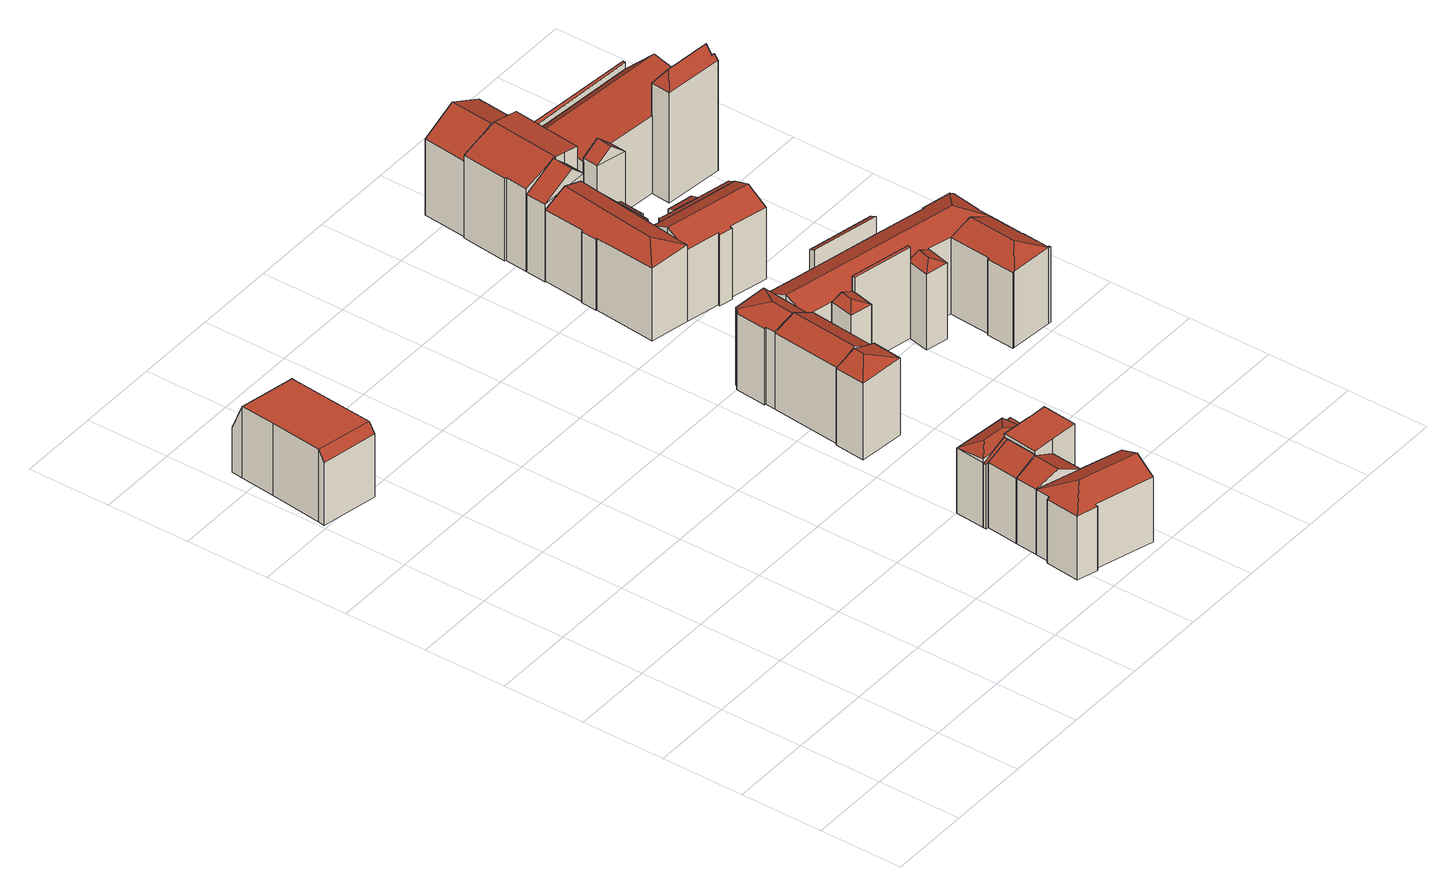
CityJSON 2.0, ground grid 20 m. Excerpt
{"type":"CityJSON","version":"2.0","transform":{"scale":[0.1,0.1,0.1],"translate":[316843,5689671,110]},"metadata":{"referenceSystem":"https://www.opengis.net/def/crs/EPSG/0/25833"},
"CityObjects":{
"building1":{"type":"Building","attributes":{"Dachtyp_tdc":"tdcCutGableRoof","Gemeindeschluessel":14713000,"Dachneigung":0.632,"QualitaetDacherkennung":53,"Geometrietyp2DReferenz":"3000","function":"31001_9998","roofType":"9999","measuredHeight":18.66},"geometry":[{"type":"MultiSurface","lod":"2","boundaries":[[[0,1,2,3]],[[1,4,5,2]],[[4,6,7,5]],[[6,8,9,7]],[[8,10,11,9]],[[10,12,13,11]],[[12,14,15,13]],[[14,16,17,15]],[[16,18,19,17]],[[18,0,3,19]],[[14,12,10,8]],[[4,1,0,18]],[[8,6,4,18,16,14]],[[3,2,5,7,9,11,13,15,17,19]]],"semantics":{"surfaces":[{"type":"WallSurface"},{"type":"RoofSurface"},{"type":"GroundSurface"}],"values":[0,0,0,0,0,0,0,0,0,0,1,1,1,2]}}]},
"building2":{"type":"Building","attributes":{"name":"Petrioberschule","Gemeindeschluessel":14713000,"Geometrietyp2DReferenz":"3000","function":"31001_3021","roofType":"9999"},"children":["building2-1","building2-2","building2-3","building2-4","building2-5"]},
"building2-1":{"type":"BuildingPart","attributes":{"Dachtyp_tdc":"tdcHipRoof","Dachneigung":26.35,"QualitaetDacherkennung":39,"Geometrietyp2DReferenz":"3000","roofType":"3200","measuredHeight":18.64},"parents":["building2"],"geometry":[{"type":"MultiSurface","lod":"2","boundaries":[[[20,21,22,23,24]],[[21,25,26,22]],[[25,27,28,26]],[[27,29,30,28]],[[29,31,32,30]],[[31,33,34,32]],[[21,35,36]],[[37,38,39,40,41]],[[35,42,43,37,41,36]],[[40,21,36,41]],[[31,37,43,33]],[[21,40,25]],[[25,40,39,27]],[[27,39,38,29]],[[29,38,37,31]],[[20,35,21]],[[34,23,22,26,28,30,32]],[[24,44,20]],[[23,34,33,44,24]],[[35,20,44,42]],[[33,43,42,44]]],"semantics":{"surfaces":[{"type":"WallSurface"},{"type":"RoofSurface"},{"type":"GroundSurface"},{"type":"ClosureSurface"}],"values":[0,0,0,0,0,0,1,1,1,1,0,0,0,0,0,0,2,0,3,0,3]}}]},
"building2-2":{"type":"BuildingPart","attributes":{"Dachtyp_tdc":"tdcPolyFlatRoof","Dachneigung":26.09,"QualitaetDacherkennung":85,"Geometrietyp2DReferenz":"3000","roofType":"2100","measuredHeight":19.59},"parents":["building2"],"geometry":[{"type":"MultiSurface","lod":"2","boundaries":[[[45,46,47,48]],[[49,50,51,52,53,54]],[[49,45,48,50]],[[53,47,46,54]],[[48,55,51,50]],[[48,47,53,52]],[[48,52,51,55]],[[54,46,45,49]]],"semantics":{"surfaces":[{"type":"WallSurface"},{"type":"RoofSurface"},{"type":"GroundSurface"},{"type":"ClosureSurface"}],"values":[0,0,1,2,0,3,3,3]}}]},
"building2-3":{"type":"BuildingPart","attributes":{"Dachtyp_tdc":"tdcHipAndGableRoof","Dachneigung":26.04,"QualitaetDacherkennung":54,"Geometrietyp2DReferenz":"3000","roofType":"5000","measuredHeight":19.48},"parents":["building2"],"geometry":[{"type":"MultiSurface","lod":"2","boundaries":[[[56,57,58,59]],[[57,60,61,58]],[[60,62,63,61]],[[62,64,65,63]],[[64,66,67,65]],[[66,68,69,67]],[[68,70,71,69]],[[72,73,74,75,76]],[[73,56,59,74]],[[70,68,66,64,77]],[[64,62,60,57,56,77]],[[56,73,72,78,79,70,77]],[[59,58,61,63,65,67,69,71,75,74]],[[76,78,72]],[[76,75,71,70]],[[76,70,79,78]]],"semantics":{"surfaces":[{"type":"WallSurface"},{"type":"RoofSurface"},{"type":"GroundSurface"},{"type":"ClosureSurface"}],"values":[0,0,0,0,0,0,0,0,0,1,1,1,2,0,3,3]}}]},
"building2-4":{"type":"BuildingPart","attributes":{"Dachtyp_tdc":"tdcGableRoof","Dachneigung":26.61,"QualitaetDacherkennung":85,"Geometrietyp2DReferenz":"3000","roofType":"3100","measuredHeight":19.5},"parents":["building2"],"geometry":[{"type":"MultiSurface","lod":"2","boundaries":[[[70,48,47,71]],[[52,80,81,53]],[[80,76,75,81]],[[80,51,55,82,78,76]],[[70,79,82,55,48]],[[52,51,80]],[[75,71,47,53,81]],[[71,75,76,70]],[[52,53,47,48]],[[55,51,52,48]],[[78,82,79]],[[76,78,79,70]]],"semantics":{"surfaces":[{"type":"WallSurface"},{"type":"RoofSurface"},{"type":"GroundSurface"},{"type":"ClosureSurface"}],"values":[0,0,0,1,1,0,2,3,3,3,0,3]}}]},
"building2-5":{"type":"BuildingPart","attributes":{"Dachtyp_tdc":"tdcPolyFlatRoof","Dachneigung":25.7,"QualitaetDacherkennung":46,"Geometrietyp2DReferenz":"3000","roofType":"2100","measuredHeight":19.61},"parents":["building2"],"geometry":[{"type":"MultiSurface","lod":"2","boundaries":[[[83,84,46,45]],[[83,24,23,84]],[[85,49,54,34,33,43]],[[85,42,44,24,83,45,49]],[[54,46,84,23,34]],[[45,46,54,49]],[[43,42,85]],[[34,23,24,44,33]],[[33,44,42,43]]],"semantics":{"surfaces":[{"type":"WallSurface"},{"type":"RoofSurface"},{"type":"GroundSurface"},{"type":"ClosureSurface"}],"values":[0,0,0,1,2,3,0,3,3]}}]},
"building3":{"type":"Building","attributes":{"name":"Petrioberschule","Dachtyp_tdc":"tdcPolyFlatRoof","Gemeindeschluessel":14713000,"Dachneigung":0,"QualitaetDacherkennung":64,"Geometrietyp2DReferenz":"3000","function":"31001_3021","roofType":"1000","measuredHeight":20.21},"geometry":[{"type":"MultiSurface","lod":"2","boundaries":[[[86,87,88,89]],[[87,90,91,88]],[[90,92,93,91]],[[92,94,95,93]],[[94,96,97,95]],[[96,98,99,97]],[[98,86,89,99]],[[98,96,94,92,90,87,86]],[[89,88,91,93,95,97,99]]],"semantics":{"surfaces":[{"type":"WallSurface"},{"type":"RoofSurface"},{"type":"GroundSurface"}],"values":[0,0,0,0,0,0,0,1,2]}}]},
"building4":{"type":"Building","attributes":{"name":"Petrioberschule","Gemeindeschluessel":14713000,"Geometrietyp2DReferenz":"3000","function":"31001_3021","roofType":"9999"},"children":["building4-1","building4-2"]},
"building4-1":{"type":"BuildingPart","attributes":{"Dachtyp_tdc":"tdcPolyFlatRoof","Dachneigung":0,"QualitaetDacherkennung":61,"Geometrietyp2DReferenz":"3000","roofType":"1000","measuredHeight":16.2},"parents":["building4"],"geometry":[{"type":"MultiSurface","lod":"2","boundaries":[[[100,101,102,103,104]],[[105,106,107,108,109]],[[106,100,104,107]],[[106,105,101,100]],[[104,103,108,107]],[[109,102,101,105]],[[109,108,103,102]]],"semantics":{"surfaces":[{"type":"WallSurface"},{"type":"RoofSurface"},{"type":"GroundSurface"},{"type":"ClosureSurface"}],"values":[0,0,0,1,2,0,3]}}]},
"building4-2":{"type":"BuildingPart","attributes":{"Dachtyp_tdc":"tdcPolyFlatRoof","Dachneigung":2.67,"QualitaetDacherkennung":68,"Geometrietyp2DReferenz":"3000","roofType":"2100","measuredHeight":3},"parents":["building4"],"geometry":[{"type":"MultiSurface","lod":"2","boundaries":[[[110,111,112,113]],[[111,114,115,112]],[[114,116,89,115]],[[116,117,99,89]],[[117,109,108,99]],[[102,110,113,103]],[[102,109,117,116,114,111,110]],[[113,112,115,89,99,108,103]],[[103,108,109,102]]],"semantics":{"surfaces":[{"type":"WallSurface"},{"type":"RoofSurface"},{"type":"GroundSurface"},{"type":"ClosureSurface"}],"values":[0,0,0,0,0,0,1,2,3]}}]},
"building5":{"type":"Building","attributes":{"name":"Grundschule am Floßplatz","Gemeindeschluessel":14713000,"Geometrietyp2DReferenz":"3000","function":"31001_3021","roofType":"9999"},"children":["building5-1","building5-2","building5-3","building5-4","building5-5","building5-6","building5-7","building5-8","building5-9"]},
"building5-1":{"type":"BuildingPart","attributes":{"Dachtyp_tdc":"tdcFreeFormRoof","Dachneigung":24.62,"QualitaetDacherkennung":46,"Geometrietyp2DReferenz":"3000","roofType":"5000","measuredHeight":22.26},"parents":["building5"],"geometry":[{"type":"MultiSurface","lod":"2","boundaries":[[[118,119,120,121]],[[119,122,123,120]],[[122,124,125,123]],[[124,126,127,125]],[[126,128,129,127]],[[128,130,131,129]],[[130,132,133,131]],[[134,135,136,137]],[[134,138,139,135]],[[140,141,142,143,144]],[[141,145,146,147,142]],[[148,149,150,151]],[[152,153,154,145,141,140,155,156,157,158,159,160,138,134,137,161,162,163,132,164]],[[132,130,128,126,124,164]],[[124,122,119,118,165,149,148,166,152,164]],[[167,121,120,123,125,127,129,131,133,168,136,135,169,170,143,142,147,171,172,151,150]],[[167,150,149,165]],[[118,121,167,165]],[[136,168,162,161,137]],[[168,133,132,163,162]],[[173,159,158]],[[173,169,135,139]],[[173,139,138,160,159]],[[170,169,173,158,157,174]],[[144,155,140]],[[156,174,157]],[[144,143,170,174]],[[144,174,156,155]],[[175,146,145,154]],[[171,147,146,175]],[[176,153,152]],[[172,171,175,154,153,176]],[[166,176,152]],[[172,176,166,148,151]]],"semantics":{"surfaces":[{"type":"WallSurface"},{"type":"RoofSurface"},{"type":"GroundSurface"},{"type":"ClosureSurface"}],"values":[0,0,0,0,0,0,0,0,0,0,0,0,1,1,1,2,3,3,3,3,0,3,3,3,0,0,3,3,0,3,0,3,0,3]}}]},
"building5-2":{"type":"BuildingPart","attributes":{"Dachtyp_tdc":"tdcPolyFlatRoof","Dachneigung":27.31,"QualitaetDacherkennung":39,"Geometrietyp2DReferenz":"3000","roofType":"2100","measuredHeight":24.25},"parents":["building5"],"geometry":[{"type":"MultiSurface","lod":"2","boundaries":[[[177,178,118,121,179]],[[180,181,182,150,149]],[[181,177,179,182]],[[181,180,183,184,178,177]],[[179,121,167,150,182]],[[165,118,178,184]],[[165,167,121,118]],[[183,149,165,184]],[[149,150,167,165]],[[180,149,183]]],"semantics":{"surfaces":[{"type":"WallSurface"},{"type":"RoofSurface"},{"type":"GroundSurface"},{"type":"ClosureSurface"}],"values":[0,0,0,1,2,0,3,0,3,0]}}]},
"building5-3":{"type":"BuildingPart","attributes":{"Dachtyp_tdc":"tdcFreeFormRoof","Dachneigung":25.73,"QualitaetDacherkennung":87,"Geometrietyp2DReferenz":"3000","roofType":"5000","measuredHeight":22.27},"parents":["building5"],"geometry":[{"type":"MultiSurface","lod":"2","boundaries":[[[185,186,187,188]],[[186,189,190,187]],[[189,191,192,190]],[[191,193,194,192]],[[193,195,196,194]],[[195,197,198,196]],[[197,199,200,198]],[[199,201,202,200]],[[201,137,136,202]],[[132,203,204,133]],[[203,185,188,204]],[[205,161,137,201,199,197,195,206]],[[195,193,206]],[[193,191,189,186,185,203,132,163,205,206]],[[188,187,190,192,194,196,198,200,202,136,168,133,204]],[[162,161,205]],[[168,136,137,161,162]],[[163,162,205]],[[168,162,163,132,133]]],"semantics":{"surfaces":[{"type":"WallSurface"},{"type":"RoofSurface"},{"type":"GroundSurface"},{"type":"ClosureSurface"}],"values":[0,0,0,0,0,0,0,0,0,0,0,1,1,1,2,0,3,0,3]}}]},
"building5-4":{"type":"BuildingPart","attributes":{"Dachtyp_tdc":"tdcHipAndGableRoof","Dachneigung":18.14,"QualitaetDacherkennung":54,"Geometrietyp2DReferenz":"3000","roofType":"5000","measuredHeight":21.8},"parents":["building5"],"geometry":[{"type":"MultiSurface","lod":"2","boundaries":[[[207,208,209]],[[207,210,211,208]],[[210,212,213,211]],[[212,214,215,213]],[[214,216,217,215]],[[216,218,219,217]],[[218,220,219]],[[214,212,221]],[[212,210,207,222,223,221]],[[223,224,218,216,214,221]],[[225,208,211,213,215,217,219]],[[224,220,218]],[[225,219,220,226]],[[226,220,224,223]],[[207,209,222]],[[225,226,209,208]],[[209,226,223,222]]],"semantics":{"surfaces":[{"type":"WallSurface"},{"type":"RoofSurface"},{"type":"GroundSurface"},{"type":"ClosureSurface"}],"values":[0,0,0,0,0,0,0,1,1,1,2,0,3,3,0,3,3]}}]},
"building5-5":{"type":"BuildingPart","attributes":{"Dachtyp_tdc":"tdcPolyFlatRoof","Dachneigung":0,"QualitaetDacherkennung":14,"Geometrietyp2DReferenz":"3000","roofType":"1000","measuredHeight":23.52},"parents":["building5"],"geometry":[{"type":"MultiSurface","lod":"2","boundaries":[[[227,228,229,230,231,232]],[[233,234,228,227]],[[231,230,170,169]],[[174,229,228,234,157]],[[174,170,230,229]],[[158,157,234,233]],[[158,173,169,170,174,157]],[[232,173,158,233,227]],[[232,231,169,173]]],"semantics":{"surfaces":[{"type":"WallSurface"},{"type":"RoofSurface"},{"type":"GroundSurface"},{"type":"ClosureSurface"}],"values":[0,1,2,0,3,0,3,0,3]}}]},
"building5-6":{"type":"BuildingPart","attributes":{"Dachtyp_tdc":"tdcFreeFormRoof","Dachneigung":24.18,"QualitaetDacherkennung":60,"Geometrietyp2DReferenz":"3000","roofType":"5000","measuredHeight":22.16},"parents":["building5"],"geometry":[{"type":"MultiSurface","lod":"2","boundaries":[[[235,236,237,238,239]],[[236,240,241,237]],[[240,242,243,241]],[[242,244,245,243]],[[244,246,247,245]],[[246,248,249,247]],[[248,250,251,249]],[[250,252,253,251]],[[252,254,148,151,253]],[[250,248,246,255]],[[246,244,242,240,236,235,256,257,255]],[[257,258,259,153,176,166,254,252,250,255]],[[171,260,238,237,241,243,245,247,249,251,253,151,172]],[[258,261,259]],[[260,171,175,262]],[[262,175,154,261,258,257]],[[235,239,256]],[[260,262,239,238]],[[262,257,256,239]],[[166,148,254]],[[154,153,259,261]],[[171,172,176,153,154,175]],[[172,151,148,166,176]]],"semantics":{"surfaces":[{"type":"WallSurface"},{"type":"RoofSurface"},{"type":"GroundSurface"},{"type":"ClosureSurface"}],"values":[0,0,0,0,0,0,0,0,0,1,1,1,2,0,3,3,0,3,3,0,0,3,3]}}]},
"building5-7":{"type":"BuildingPart","attributes":{"Dachtyp_tdc":"tdcHipAndGableRoof","Dachneigung":24,"QualitaetDacherkennung":54,"Geometrietyp2DReferenz":"3000","roofType":"5000","measuredHeight":20.89},"parents":["building5"],"geometry":[{"type":"MultiSurface","lod":"2","boundaries":[[[229,263,264,230]],[[263,265,266,264]],[[265,267,142,266]],[[267,144,143,142]],[[265,263,268]],[[229,174,156,269,268,263]],[[267,265,268,269,155,144]],[[230,264,266,142,143,170]],[[170,143,144,174]],[[230,170,174,229]],[[155,269,156]],[[144,155,156,174]]],"semantics":{"surfaces":[{"type":"WallSurface"},{"type":"RoofSurface"},{"type":"GroundSurface"},{"type":"ClosureSurface"}],"values":[0,0,0,0,1,1,1,2,3,3,0,3]}}]},
"building5-8":{"type":"BuildingPart","attributes":{"Dachtyp_tdc":"tdcHipAndGableRoof","Dachneigung":24.64,"QualitaetDacherkennung":58,"Geometrietyp2DReferenz":"3000","roofType":"5000","measuredHeight":20.94},"parents":["building5"],"geometry":[{"type":"MultiSurface","lod":"2","boundaries":[[[270,271,272,273]],[[271,232,231,272]],[[139,270,273,135]],[[271,274,275]],[[274,138,160,276,275]],[[173,232,271,275,276,159]],[[139,138,274,270]],[[270,274,271]],[[273,272,231,169,135]],[[173,169,231,232]],[[135,169,173,139]],[[276,160,159]],[[159,160,138,139,173]]],"semantics":{"surfaces":[{"type":"WallSurface"},{"type":"RoofSurface"},{"type":"GroundSurface"},{"type":"ClosureSurface"}],"values":[0,0,0,1,1,1,0,0,2,3,3,0,3]}}]},
"building5-9":{"type":"BuildingPart","attributes":{"Dachtyp_tdc":"tdcGableRoof","Dachneigung":26.76,"QualitaetDacherkennung":91,"Geometrietyp2DReferenz":"3000","roofType":"3100","measuredHeight":22.24},"parents":["building5"],"geometry":[{"type":"MultiSurface","lod":"2","boundaries":[[[220,239,238,219]],[[146,209,208,147]],[[146,261,258,277,278,222,209]],[[224,278,277,256,239,220]],[[208,225,219,238,260,171,147]],[[219,225,226,220]],[[225,208,209,226]],[[147,171,175,146]],[[171,260,262,175]],[[260,238,239,262]],[[258,257,256,277]],[[175,261,146]],[[262,257,258,261,175]],[[239,256,257,262]],[[278,224,223,222]],[[223,224,220,226]],[[223,226,209,222]]],"semantics":{"surfaces":[{"type":"WallSurface"},{"type":"RoofSurface"},{"type":"GroundSurface"},{"type":"ClosureSurface"}],"values":[0,0,1,1,2,3,3,3,3,3,0,0,3,3,0,3,3]}}]},
"building6":{"type":"Building","attributes":{"Gemeindeschluessel":14713000,"Geometrietyp2DReferenz":"3000","function":"31001_9998","roofType":"9999"},"children":["building6-1","building6-2","building6-3","building6-4","building6-5","building6-6"]},
"building6-1":{"type":"BuildingPart","attributes":{"Dachtyp_tdc":"tdcPolyFlatRoof","Dachneigung":25.27,"QualitaetDacherkennung":44,"Geometrietyp2DReferenz":"3000","roofType":"2100","measuredHeight":18.5},"parents":["building6"],"geometry":[{"type":"MultiSurface","lod":"2","boundaries":[[[279,280,281,282]],[[280,283,284,281]],[[279,282,285,286]],[[286,287,288,283,280,279]],[[282,281,284,289,285]],[[288,289,284,283]],[[287,286,288]],[[286,285,289,288]]],"semantics":{"surfaces":[{"type":"WallSurface"},{"type":"RoofSurface"},{"type":"GroundSurface"},{"type":"ClosureSurface"}],"values":[0,0,0,1,2,3,0,3]}}]},
"building6-2":{"type":"BuildingPart","attributes":{"Dachtyp_tdc":"tdcPolyFlatRoof","Dachneigung":25.11,"QualitaetDacherkennung":60,"Geometrietyp2DReferenz":"3000","roofType":"2100","measuredHeight":19.32},"parents":["building6"],"geometry":[{"type":"MultiSurface","lod":"2","boundaries":[[[290,291,292,293]],[[291,294,295,292]],[[296,297,298,299]],[[297,300,301,298]],[[300,297,296,294,291,290]],[[293,292,295,299,298,301]],[[296,299,295,294]],[[290,293,301,300]]],"semantics":{"surfaces":[{"type":"WallSurface"},{"type":"RoofSurface"},{"type":"GroundSurface"},{"type":"ClosureSurface"}],"values":[0,0,0,0,1,2,3,3]}}]},
"building6-3":{"type":"BuildingPart","attributes":{"Dachtyp_tdc":"tdcHipAndGableRoof","Dachneigung":25.62,"QualitaetDacherkennung":68,"Geometrietyp2DReferenz":"3000","roofType":"5000","measuredHeight":21.16},"parents":["building6"],"geometry":[{"type":"MultiSurface","lod":"2","boundaries":[[[302,303,304,305]],[[303,306,307,304]],[[306,308,309,307]],[[308,310,290,293,309]],[[311,312,313,314,301,300]],[[315,316,317]],[[315,318,319,316]],[[318,320,321,319]],[[320,322,323,321]],[[322,302,305,323]],[[318,315,324]],[[315,325,326,327,312,311,310,308,324]],[[308,306,303,302,322,320,318,324]],[[305,304,307,309,293,301,314,328,316,319,321,323]],[[300,290,310,311]],[[300,301,293,290]],[[327,313,312]],[[317,325,315]],[[316,328,326,325,317]],[[328,314,313,327,326]]],"semantics":{"surfaces":[{"type":"WallSurface"},{"type":"RoofSurface"},{"type":"GroundSurface"},{"type":"ClosureSurface"}],"values":[0,0,0,0,0,0,0,0,0,0,1,1,1,2,0,3,0,0,3,3]}}]},
"building6-4":{"type":"BuildingPart","attributes":{"Dachtyp_tdc":"tdcPolyFlatRoof","Dachneigung":26.04,"QualitaetDacherkennung":46,"Geometrietyp2DReferenz":"3000","roofType":"2100","measuredHeight":19.35},"parents":["building6"],"geometry":[{"type":"MultiSurface","lod":"2","boundaries":[[[283,329,330,284]],[[329,331,332,330]],[[333,334,335,336]],[[334,337,338,335]],[[337,286,285,338]],[[337,334,333,331,329,283,288,286]],[[289,284,330,332,336,335,338,285]],[[289,285,286,288]],[[283,284,289,288]],[[336,332,331,333]]],"semantics":{"surfaces":[{"type":"WallSurface"},{"type":"RoofSurface"},{"type":"GroundSurface"},{"type":"ClosureSurface"}],"values":[0,0,0,0,0,1,2,3,3,3]}}]},
"building6-5":{"type":"BuildingPart","attributes":{"Dachtyp_tdc":"tdcPolyFlatRoof","Dachneigung":25.21,"QualitaetDacherkennung":86,"Geometrietyp2DReferenz":"3000","roofType":"2100","measuredHeight":18.47},"parents":["building6"],"geometry":[{"type":"MultiSurface","lod":"2","boundaries":[[[294,339,340,295]],[[339,341,342,340]],[[341,296,299,342]],[[296,341,339,294]],[[295,340,342,299]],[[295,299,296,294]]],"semantics":{"surfaces":[{"type":"WallSurface"},{"type":"RoofSurface"},{"type":"GroundSurface"},{"type":"ClosureSurface"}],"values":[0,0,0,1,2,3]}}]},
"building6-6":{"type":"BuildingPart","attributes":{"Dachtyp_tdc":"tdcGableRoof","Dachneigung":25.83,"QualitaetDacherkennung":83,"Geometrietyp2DReferenz":"3000","roofType":"3100","measuredHeight":21.25},"parents":["building6"],"geometry":[{"type":"MultiSurface","lod":"2","boundaries":[[[343,344,345,346]],[[344,347,348,345]],[[347,317,316,348]],[[313,349,333,336,314]],[[350,351,352,332,331]],[[351,353,354,352]],[[353,355,356,354]],[[355,343,346,356]],[[351,350,349,313,327,357]],[[357,325,317,347,344,343,355,353,351]],[[346,345,348,316,328,314,336,332,352,354,356]],[[326,325,357]],[[328,316,317,325,326]],[[327,326,357]],[[328,326,327,313,314]],[[350,331,333,349]],[[331,332,336,333]]],"semantics":{"surfaces":[{"type":"WallSurface"},{"type":"RoofSurface"},{"type":"GroundSurface"},{"type":"ClosureSurface"}],"values":[0,0,0,0,0,0,0,0,1,1,2,0,3,0,3,0,3]}}]},
"building7":{"type":"Building","attributes":{"Gemeindeschluessel":14713000,"Geometrietyp2DReferenz":"3000","function":"31001_9998","roofType":"9999"},"children":["building7-1","building7-2","building7-3","building7-4","building7-5","building7-6","building7-7"]},
"building7-1":{"type":"BuildingPart","attributes":{"Dachtyp_tdc":"tdcFreeFormRoof","Dachneigung":54.97,"QualitaetDacherkennung":12,"Geometrietyp2DReferenz":"3000","roofType":"5000","measuredHeight":31.95},"parents":["building7"],"geometry":[{"type":"MultiSurface","lod":"2","boundaries":[[[358,359,360,361]],[[359,362,363,360]],[[362,364,365,363]],[[364,366,367,365]],[[366,368,369,367]],[[368,370,371,372,369]],[[373,374,375,376]],[[374,358,361,375]],[[377,370,368,378]],[[368,366,364,362,359,378]],[[359,358,374,373,377,378]],[[361,360,363,365,367,369,372,379,375]],[[380,371,370,377]],[[380,379,372,371]],[[376,380,377,373]],[[376,375,379,380]]],"semantics":{"surfaces":[{"type":"WallSurface"},{"type":"RoofSurface"},{"type":"GroundSurface"},{"type":"ClosureSurface"}],"values":[0,0,0,0,0,0,0,0,1,1,1,2,0,3,0,3]}}]},
"building7-2":{"type":"BuildingPart","attributes":{"Dachtyp_tdc":"tdcFreeFormRoof","Dachneigung":31.04,"QualitaetDacherkennung":57,"Geometrietyp2DReferenz":"3000","roofType":"5000","measuredHeight":24.53},"parents":["building7"],"geometry":[{"type":"MultiSurface","lod":"2","boundaries":[[[381,382,383,384,385]],[[386,387,388,389]],[[387,390,391,388]],[[390,392,393,391]],[[392,381,385,393]],[[394,395,387,386,396]],[[381,392,390,395,394,397,398,399,382]],[[390,387,395]],[[385,384,400,401,389,388,391,393]],[[402,403,383,382]],[[386,389,401,404]],[[404,401,400,403,402]],[[403,400,384,383]],[[382,399,402]],[[396,397,394]],[[404,398,397,396,386]],[[402,399,398,404]]],"semantics":{"surfaces":[{"type":"WallSurface"},{"type":"RoofSurface"},{"type":"GroundSurface"},{"type":"ClosureSurface"}],"values":[0,0,0,0,0,1,1,0,2,0,3,3,3,0,0,3,3]}}]},
"building7-3":{"type":"BuildingPart","attributes":{"Dachtyp_tdc":"tdcGableRoof","Dachneigung":18.6,"QualitaetDacherkennung":37,"Geometrietyp2DReferenz":"3000","roofType":"3100","measuredHeight":24.44},"parents":["building7"],"geometry":[{"type":"MultiSurface","lod":"2","boundaries":[[[405,406,407,408,409]],[[406,410,411,407]],[[410,412,413,411]],[[412,414,415,413]],[[414,416,386,389,415]],[[417,418,419,420,421,422]],[[423,397,396,416,414,412,410,406,405,424,425,426]],[[426,418,417,427,423]],[[420,428,408,407,411,413,415,389,401,400,429,421]],[[430,419,418,426]],[[428,420,419,431]],[[431,419,430]],[[405,409,424]],[[425,430,426]],[[428,431,409,408]],[[409,431,430,425,424]],[[398,397,423]],[[396,386,416]],[[401,389,386,404]],[[404,386,396,397,398]],[[427,399,398,423]],[[402,403,400,401,404]],[[399,402,404,398]],[[422,432,403,402,399,427,417]],[[422,421,429,432]],[[429,400,403,432]]],"semantics":{"surfaces":[{"type":"WallSurface"},{"type":"RoofSurface"},{"type":"GroundSurface"},{"type":"ClosureSurface"}],"values":[0,0,0,0,0,0,1,1,2,0,3,3,0,0,3,3,0,0,3,3,0,3,3,0,3,3]}}]},
"building7-4":{"type":"BuildingPart","attributes":{"Dachtyp_tdc":"tdcGableRoof","Dachneigung":29.39,"QualitaetDacherkennung":75,"Geometrietyp2DReferenz":"3000","roofType":"3100","measuredHeight":24.57},"parents":["building7"],"geometry":[{"type":"MultiSurface","lod":"2","boundaries":[[[419,433,434,420]],[[433,435,436,434]],[[435,409,408,436]],[[435,433,437]],[[433,419,430,425,438,437]],[[409,435,437,438,424]],[[420,434,436,408,428]],[[420,428,431,419]],[[428,408,409,431]],[[438,425,424]],[[430,419,431]],[[425,430,431,409,424]]],"semantics":{"surfaces":[{"type":"WallSurface"},{"type":"RoofSurface"},{"type":"GroundSurface"},{"type":"ClosureSurface"}],"values":[0,0,0,0,1,1,2,3,3,0,3,3]}}]},
"building7-5":{"type":"BuildingPart","attributes":{"Dachtyp_tdc":"tdcGableRoof","Dachneigung":11.44,"QualitaetDacherkennung":15,"Geometrietyp2DReferenz":"3000","roofType":"3100","measuredHeight":22.26},"parents":["building7"],"geometry":[{"type":"MultiSurface","lod":"2","boundaries":[[[439,440,441,442]],[[440,376,375,441]],[[371,443,444,372]],[[445,422,421,446]],[[383,447,448,384]],[[432,422,445,443,371,380,376,440]],[[440,439,447,383,403,432]],[[448,442,441,375,379,372,444,446,421,429,400,384]],[[439,442,448,447]],[[379,375,376,380]],[[371,372,379,380]],[[446,444,443,445]],[[429,421,422,432]],[[429,432,403,400]],[[383,384,400,403]]],"semantics":{"surfaces":[{"type":"WallSurface"},{"type":"RoofSurface"},{"type":"GroundSurface"},{"type":"ClosureSurface"}],"values":[0,0,0,0,0,1,1,2,3,3,3,3,3,3,3]}}]},
"building7-6":{"type":"BuildingPart","attributes":{"Dachtyp_tdc":"tdcGableRoof","Dachneigung":42.56,"QualitaetDacherkennung":78,"Geometrietyp2DReferenz":"3000","roofType":"3100","measuredHeight":23.74},"parents":["building7"],"geometry":[{"type":"MultiSurface","lod":"2","boundaries":[[[449,450,444,443]],[[449,451,452,450]],[[451,453,445,446,452]],[[451,449,454]],[[443,453,455]],[[449,443,455,454]],[[453,451,454,455]],[[444,450,452,446]],[[443,445,453]],[[443,444,446,445]]],"semantics":{"surfaces":[{"type":"WallSurface"},{"type":"RoofSurface"},{"type":"GroundSurface"},{"type":"ClosureSurface"}],"values":[0,0,0,0,0,1,1,2,0,3]}}]},
"building7-7":{"type":"BuildingPart","attributes":{"Dachtyp_tdc":"tdcFreeFormRoof","Dachneigung":43.82,"QualitaetDacherkennung":4,"Geometrietyp2DReferenz":"3000","roofType":"5000","measuredHeight":16.49},"parents":["building7"],"geometry":[{"type":"MultiSurface","lod":"2","boundaries":[[[456,457,458,448,447]],[[457,459,460,458]],[[459,461,462,460]],[[461,463,464,462]],[[463,465,439,442,464]],[[466,465,463]],[[467,466,463,461]],[[468,467,461,459]],[[469,468,459,457]],[[469,457,456]],[[466,467,468,469,456,465]],[[448,458,460,462,464,442]],[[447,439,465,456]],[[447,448,442,439]]],"semantics":{"surfaces":[{"type":"WallSurface"},{"type":"RoofSurface"},{"type":"GroundSurface"},{"type":"ClosureSurface"}],"values":[0,0,0,0,0,1,1,1,1,1,1,2,0,3]}}]}
},
"vertices":[
[145,1382,163],[9,1409,162],[9,1409,1],[145,1382,1],[11,1425,188],[11,1425,1],[26,1550,187],[26,1550,1],[35,1635,186],[35,1635,1],[39,1664,116],[39,1664,1],[172,1636,117],[172,1636,1],[169,1608,186],[169,1608,1],[168,1602,186],[168,1602,1],[147,1397,188],[147,1397,1],
[777,312,189],[784,384,189],[784,384,22],[777,312,22],[777,312,187],[918,368,189],[918,368,22],[917,359,189],[917,359,22],[912,315,189],[912,315,22],[911,299,189],[911,299,22],[841,306,189],[841,306,22],[777,312,199],[820,341,208],[911,299,199],[912,315,197],[917,359,191],[918,368,190],[874,335,208],[802,310,199],[841,306,199],[781,312,189],
[783,304,190],[783,304,22],[775,227,22],[775,227,190],[840,297,218],[832,221,218],[832,221,216],[832,221,190],[832,221,22],[840,297,22],[831,221,217],
[960,59,217],[944,6,190],[944,6,22],[960,59,22],[803,48,189],[803,48,22],[802,42,187],[802,42,22],[752,56,186],[752,56,22],[760,138,187],[760,138,22],[766,137,190],[766,137,22],[770,173,190],[770,173,22],[878,140,191],[976,110,191],[976,110,22],[878,140,22],[878,140,190],[820,101,217],[875,140,191],[771,173,191],
[885,216,190],[885,216,22],[824,156,217],
[777,305,187],[777,305,22],[841,306,218],
[961,294,227],[952,210,227],[952,210,25],[961,294,25],[885,216,227],[885,216,25],[832,221,227],[832,221,25],[841,306,227],[841,306,25],[911,299,227],[911,299,25],[925,297,227],[925,297,25],
[917,359,187],[931,358,187],[931,358,55],[931,358,25],[917,359,25],[927,313,187],[912,315,187],[912,315,25],[927,313,25],[927,313,55],
[1003,351,52],[1004,350,52],[1004,350,25],[1003,351,25],[997,290,52],[997,290,25],[961,294,53],[925,297,55],
[1222,912,219],[1349,883,219],[1349,883,22],[1222,912,22],[1350,888,217],[1350,888,22],[1420,872,218],[1420,872,22],[1429,869,213],[1429,869,22],[1411,792,219],[1411,792,22],[1410,791,219],[1410,791,22],[1407,760,219],[1407,760,22],[1246,796,220],[1246,796,22],[1303,783,22],[1303,783,219],[1246,796,219],[1246,796,218],[990,852,219],[989,852,219],[989,852,22],[990,852,22],[990,852,218],[940,862,219],[940,862,218],[940,862,22],[933,975,219],[1060,947,219],[1060,947,22],[933,975,22],[927,921,244],[923,889,229],[920,867,219],[993,851,219],[1040,841,219],[1044,840,219],[1191,808,219],[1195,807,219],[1244,796,219],[1304,783,219],[1355,772,219],[1406,760,219],[1364,825,244],[1222,911,219],[931,953,229],[1222,911,22],[1355,772,22],[1191,808,22],[1044,840,22],[920,867,22],[927,921,22],[1191,808,218],[1044,840,218],[920,867,218],[927,921,229],
[1226,928,255],[1222,912,264],[1226,928,22],[1060,947,263],[1064,963,255],[1064,963,22],[1060,947,264],[1222,911,264],
[1402,673,218],[1398,609,217],[1398,609,22],[1402,673,22],[1403,608,215],[1403,608,22],[1402,604,215],[1402,604,22],[1395,604,219],[1395,604,22],[1290,613,219],[1290,613,22],[1286,613,217],[1286,613,22],[1291,681,217],[1291,681,22],[1295,681,219],[1295,681,22],[1400,674,219],[1400,674,22],[1355,772,244],[1346,656,244],
[924,702,222],[924,702,22],[924,702,218],[930,701,220],[930,701,22],[922,629,220],[922,629,22],[811,641,219],[811,641,22],[818,714,219],[818,714,22],[822,714,221],[822,714,22],[822,714,218],[868,681,240],[902,704,229],[871,708,240],[843,711,229],[871,708,22],[871,708,218],
[1189,801,257],[1043,832,257],[1043,832,218],[1043,832,22],[1189,801,22],[1189,801,218],[1191,808,257],[1044,840,257],
[839,885,220],[841,909,220],[841,909,22],[839,885,22],[839,885,218],[837,909,218],[837,909,22],[845,985,218],[845,985,22],[848,985,219],[848,985,22],[853,991,221],[853,991,22],[857,996,220],[857,996,22],[931,981,231],[931,981,22],[934,980,229],[934,980,22],[933,975,229],[895,931,243],[879,876,239],[888,874,243],[905,870,236],[920,867,229],[888,874,22],[920,867,228],[888,874,218],
[1031,782,218],[1031,782,22],[977,794,218],[977,794,22],[989,852,218],[1009,817,230],[1016,846,230],
[1232,739,218],[1178,751,218],[1178,751,22],[1232,739,22],[1232,739,219],[1212,771,231],[1219,801,231],
[889,874,244],[873,708,244],
[1062,1319,195],[1124,1306,195],[1124,1306,20],[1062,1319,20],[1120,1285,204],[1120,1285,20],[1058,1298,20],[1058,1298,204],[1058,1298,205],[1120,1284,205],[1120,1284,20],
[1009,1500,209],[1018,1500,204],[1018,1500,20],[1009,1500,20],[1009,1410,204],[1009,1410,20],[1003,1347,204],[1001,1325,204],[1001,1325,20],[1003,1347,20],[981,1308,213],[981,1308,20],
[889,1409,203],[892,1409,205],[892,1409,20],[889,1409,20],[902,1511,204],[902,1511,20],[960,1505,231],[960,1505,20],[1009,1500,216],[981,1308,217],[980,1297,217],[980,1297,214],[980,1297,20],[966,1199,218],[966,1199,20],[966,1199,205],[872,1219,207],[872,1219,20],[888,1370,205],[888,1370,20],[885,1370,204],[885,1370,20],[930,1266,231],[970,1225,217],[974,1255,217],[979,1289,217],[974,1255,20],
[1199,1267,205],[1199,1267,20],[1196,1250,213],[1196,1250,20],[999,1292,213],[1017,1309,204],[1017,1309,20],[999,1292,20],[1018,1307,204],[1018,1307,20],
[1020,1408,199],[1020,1408,20],[1014,1346,199],[1014,1346,20],
[1079,1170,203],[1047,1177,203],[1047,1177,20],[1079,1170,20],[1048,1182,205],[1048,1182,20],[999,1292,214],[1196,1250,214],[1187,1209,232],[1187,1209,20],[1174,1154,205],[1174,1154,20],[1080,1175,205],[1080,1175,20],[974,1255,232],
[1402,1497,301],[1399,1472,337],[1399,1472,17],[1402,1497,17],[1398,1457,315],[1398,1457,17],[1406,1457,315],[1406,1457,17],[1406,1447,301],[1406,1447,17],[1261,1463,301],[1261,1463,17],[1266,1510,301],[1266,1510,216],[1266,1510,17],[1399,1497,301],[1399,1497,302],[1399,1497,17],[1399,1497,216],[1266,1511,301],[1288,1484,336],[1266,1511,17],[1266,1511,216],
[1078,1733,228],[1086,1717,223],[1086,1717,162],[1086,1717,17],[1078,1733,17],[924,1730,213],[935,1838,213],[935,1838,17],[924,1730,17],[1094,1821,224],[1094,1821,17],[1086,1738,224],[1086,1738,17],[1005,1724,262],[1015,1829,262],[990,1725,253],[1010,1723,260],[1014,1723,258],[1081,1717,225],[1081,1717,17],[1014,1723,17],[1081,1717,223],[1081,1717,162],[1014,1723,219],
[907,1562,231],[913,1617,231],[913,1617,17],[907,1562,17],[907,1562,217],[909,1618,230],[909,1618,17],[921,1730,230],[921,1730,17],[924,1729,231],[924,1729,17],[924,1730,231],[1062,1548,249],[1024,1552,256],[1024,1552,228],[1024,1552,17],[1062,1548,17],[1062,1548,220],[1014,1723,261],[972,1556,253],[991,1555,260],[996,1554,261],[1081,1717,249],[996,1554,17],[1073,1642,17],[996,1554,255],[996,1554,225],[1073,1642,239],
[1018,1500,229],[1018,1500,17],[902,1511,217],[902,1511,17],[983,1503,262],[989,1555,262],
[1417,1689,159],[1410,1611,239],[1410,1611,17],[1417,1689,17],[1143,1523,217],[1143,1523,17],[1061,1532,217],[1061,1532,17],[1106,1715,162],[1106,1715,17],
[1139,1484,217],[1139,1484,17],[1056,1494,228],[1056,1494,17],[1061,1532,227],[1098,1489,254],[1103,1528,254],
[1106,1715,176],[1112,1723,176],[1112,1723,17],[1121,1726,176],[1121,1726,17],[1130,1723,176],[1130,1723,17],[1418,1695,176],[1418,1695,17],[1417,1689,176],[1414,1692,179],[1129,1718,181],[1121,1720,182],[1114,1719,180]
]}
